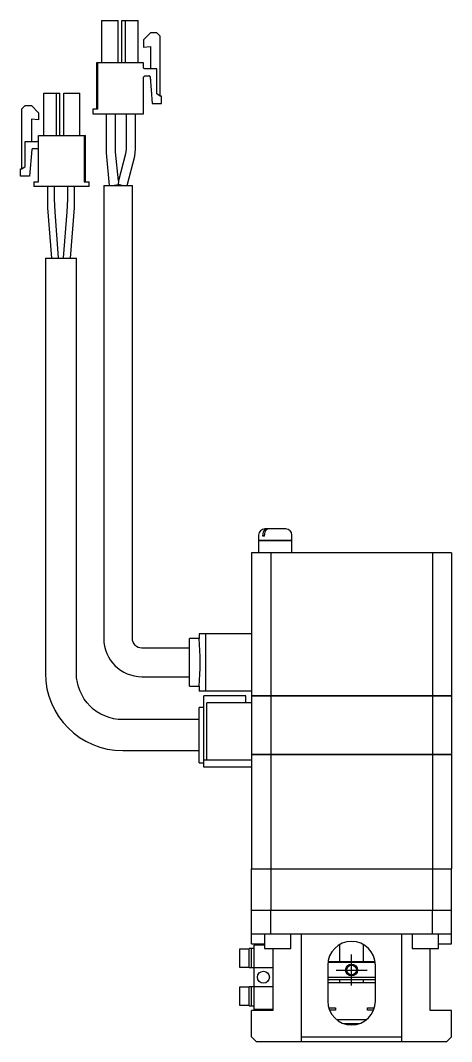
# Model space of a CAD drawing. Extents: x 0 to 1638, y -8 to 1357.
# Drawn here: x 1533.9 to 1624.4, y 669 to 883.1 of the extents above; entities that cross this region are included whole.
import ezdxf

# ---------------------------------------------------------------- set-up
doc = ezdxf.new("R2010")
doc.units = 0
doc.header["$LTSCALE"] = 0.5
doc.linetypes.add('CENTER', pattern=[50.8, 31.75, -6.35, 6.35, -6.35])
for name, color, linetype in [('MSM_CENTER', 1, 'CENTER'), ('MSM_CONTINUOUS', 7, 'CONTINUOUS'), ('MSM_NARROW', 5, 'CONTINUOUS')]:
    doc.layers.add(name, color=color, linetype=linetype)

msp = doc.modelspace()

# ---------------------------------------------------------------- linework, layer by layer
at = {"layer": 'MSM_CENTER'}
for p, q in [((1603.37, 680.72), (1603.37, 687.22)), ((1600.12, 683.97), (1606.62, 683.97))]:
    msp.add_line(p, q, dxfattribs=at)
at = {"layer": 'MSM_CONTINUOUS'}
for p, q in [((1550.97, 874.17), (1550.97, 883.07)), ((1550.97, 874.17), (1550.97, 883.07)), ((1550.97, 883.07), (1554.37, 883.07)), ((1554.37, 874.17), (1554.37, 883.07)), ((1555.17, 874.17), (1555.17, 883.07)), ((1555.17, 883.07), (1558.57, 883.07)), ((1555.17, 874.17), (1555.17, 883.07)), ((1555.92, 874.17), (1555.92, 883.07)), ((1558.57, 874.17), (1558.57, 883.07)), ((1561.17, 880.47), (1559.67, 878.97)), ((1561.17, 880.47), (1559.67, 878.97)), ((1562.47, 880.47), (1561.17, 880.47)), ((1563.17, 879.77), (1562.47, 880.47)), ((1559.67, 878.97), (1559.67, 877.47)), ((1559.67, 878.97), (1559.67, 877.47)), ((1563.17, 867.17), (1563.17, 879.77)), ((1559.67, 877.47), (1561.17, 877.6)), ((1561.17, 877.6), (1561.17, 872.92)), ((1561.17, 877.6), (1561.17, 872.92)), ((1550.07, 874.17), (1549.82, 874.17)), ((1549.82, 874.17), (1549.82, 864.47)), ((1550.07, 874.17), (1550.07, 864.47)), ((1559.67, 874.17), (1550.07, 874.17)), ((1550.07, 874.17), (1550.07, 864.47)), ((1559.67, 873.22), (1559.67, 874.17)), ((1562.47, 872.92), (1559.97, 872.92)), ((1559.97, 871.42), (1560.87, 871.42)), ((1562.47, 867.67), (1562.47, 872.92)), ((1559.67, 863.47), (1559.67, 871.12)), ((1561.07, 871.24), (1561.55, 865.67)), ((1561.07, 871.24), (1561.17, 870.09)), ((1561.07, 871.24), (1561.55, 865.67)), ((1561.07, 871.24), (1561.17, 870.09)), ((1561.17, 870.09), (1561.17, 870.09)), ((1538.77, 858.92), (1538.77, 867.82)), ((1538.77, 867.82), (1542.17, 867.82)), ((1541.42, 858.92), (1541.42, 867.82)), ((1542.17, 858.92), (1542.17, 867.82)), ((1542.97, 858.92), (1542.97, 867.82)), ((1542.97, 867.82), (1546.37, 867.82)), ((1546.37, 858.92), (1546.37, 867.82)), ((1563.17, 867.17), (1562.47, 867.67)), ((1563.47, 867.17), (1563.17, 867.17)), ((1563.47, 865.67), (1563.47, 867.17)), ((1534.17, 864.52), (1534.87, 865.22)), ((1534.87, 865.22), (1536.17, 865.22)), ((1536.17, 865.22), (1537.67, 863.72)), ((1561.55, 865.67), (1563.47, 865.67)), ((1534.17, 851.92), (1534.17, 864.52)), ((1537.67, 863.72), (1537.67, 862.22)), ((1549.07, 864.47), (1549.07, 863.47)), ((1550.07, 864.47), (1549.07, 864.47)), ((1549.07, 864.47), (1549.07, 863.47)), ((1549.07, 863.47), (1559.67, 863.47)), ((1551.84, 863.47), (1551.84, 855.57)), ((1553.84, 855.57), (1553.84, 863.47)), ((1556.04, 863.47), (1556.04, 856.11)), ((1558.04, 856.11), (1558.04, 863.47)), ((1537.67, 862.22), (1536.17, 862.35)), ((1536.17, 862.35), (1536.17, 857.67)), ((1537.67, 849.22), (1537.67, 858.92)), ((1537.67, 858.92), (1547.52, 858.92)), ((1547.27, 858.92), (1547.27, 849.22)), ((1547.52, 849.22), (1547.52, 858.92)), ((1534.87, 857.67), (1537.37, 857.67)), ((1534.87, 852.42), (1534.87, 857.67)), ((1536.27, 855.99), (1535.78, 850.42)), ((1537.37, 856.17), (1536.47, 856.17)), ((1551.84, 855.57), (1551.86, 855.28)), ((1551.86, 855.28), (1552.51, 848.47)), ((1553.85, 855.47), (1553.84, 855.57)), ((1554.43, 849.42), (1553.85, 855.47)), ((1555.91, 855.1), (1554.43, 849.42)), ((1556.04, 856.11), (1555.91, 855.1)), ((1556.25, 848.47), (1557.85, 854.6)), ((1557.85, 854.6), (1558.04, 856.11)), ((1534.17, 851.92), (1534.87, 852.42)), ((1533.87, 851.92), (1534.17, 851.92)), ((1533.87, 850.42), (1533.87, 851.92)), ((1535.78, 850.42), (1533.87, 850.42)), ((1536.67, 849.22), (1536.67, 848.22)), ((1536.67, 849.22), (1537.67, 849.22)), ((1548.27, 848.22), (1536.67, 848.22)), ((1539.54, 848.22), (1539.54, 844.59)), ((1541.04, 845.59), (1541.04, 848.22)), ((1543.74, 848.22), (1543.74, 845.59)), ((1545.24, 844.62), (1545.24, 848.22)), ((1547.27, 849.22), (1548.27, 849.22)), ((1548.27, 848.22), (1548.27, 849.22)), ((1551.37, 848.47), (1557.37, 848.47)), ((1551.37, 848.47), (1551.37, 753.47)), ((1554.51, 848.57), (1553.52, 848.47)), ((1554.43, 849.42), (1554.37, 848.69)), ((1554.5, 848.66), (1554.37, 848.69)), ((1555.22, 848.47), (1554.37, 848.69)), ((1554.37, 848.69), (1554.5, 848.66)), ((1554.5, 848.66), (1555.22, 848.47)), ((1554.51, 848.57), (1554.5, 848.66)), ((1557.37, 753.47), (1557.37, 848.47)), ((1539.57, 843.79), (1540.37, 833.22)), ((1541.14, 842.96), (1541.04, 845.59)), ((1543.74, 845.59), (1543.64, 842.96)), ((1544.37, 833.22), (1545.21, 843.76)), ((1541.87, 833.28), (1541.14, 842.96)), ((1543.64, 842.96), (1542.87, 833.28)), ((1539.12, 833.22), (1545.62, 833.22)), ((1539.12, 833.22), (1539.12, 746.22)), ((1545.62, 746.22), (1545.62, 833.22)), ((1583.87, 775.17), (1583.87, 774.02)), ((1584.72, 774.97), (1584.72, 775.17)), ((1585.08, 774.97), (1585.08, 775.17)), ((1589.57, 776.47), (1585.17, 776.47)), ((1590.87, 774.02), (1590.87, 775.17)), ((1590.87, 774.02), (1583.87, 774.02)), ((1590.87, 773.97), (1583.87, 773.97)), ((1583.87, 773.97), (1583.87, 771.47)), ((1583.92, 774.02), (1583.92, 773.97)), ((1585.08, 774.97), (1584.72, 774.97)), ((1590.82, 773.97), (1590.82, 774.02)), ((1590.87, 771.47), (1590.87, 773.97)), ((1624.37, 771.47), (1582.37, 771.47)), ((1582.37, 771.47), (1582.37, 741.52)), ((1586.4, 771.47), (1586.4, 741.52)), ((1620.34, 771.47), (1620.34, 741.52)), ((1624.37, 771.47), (1624.37, 741.52)), ((1582.37, 754.47), (1571.37, 754.47)), ((1571.37, 754.47), (1571.37, 753.47)), ((1572.8, 742.47), (1572.8, 754.47)), ((1569.37, 743.47), (1569.37, 753.47)), ((1571.37, 753.47), (1569.37, 753.47)), ((1569.37, 751.47), (1559.37, 751.47)), ((1559.37, 745.47), (1569.37, 745.47)), ((1569.37, 743.47), (1571.37, 743.47)), ((1571.37, 743.47), (1571.37, 742.47)), ((1582.37, 742.47), (1571.37, 742.47)), ((1581.17, 741.47), (1572.37, 741.47)), ((1572.37, 726.47), (1572.37, 741.47)), ((1581.17, 739.97), (1581.17, 741.47)), ((1582.37, 741.52), (1624.37, 741.52)), ((1582.37, 741.47), (1624.37, 741.47)), ((1582.37, 741.47), (1582.37, 705.22)), ((1582.42, 741.52), (1582.42, 741.47)), ((1586.4, 741.47), (1586.4, 729.22)), ((1586.65, 741.52), (1586.65, 741.47)), ((1620.08, 741.52), (1620.08, 741.47)), ((1620.34, 741.47), (1620.34, 729.22)), ((1624.32, 741.52), (1624.32, 741.47)), ((1624.37, 741.47), (1624.37, 729.22)), ((1571.37, 727.4), (1571.37, 739.04)), ((1572.37, 739.04), (1571.37, 739.04)), ((1572.97, 727.97), (1572.97, 739.97)), ((1582.37, 739.97), (1572.97, 739.97)), ((1571.37, 736.47), (1555.37, 736.47)), ((1555.37, 729.97), (1571.37, 729.97)), ((1582.37, 727.97), (1572.37, 727.97)), ((1582.37, 729.22), (1624.37, 729.22)), ((1582.37, 729.17), (1624.37, 729.17)), ((1582.42, 729.22), (1582.42, 729.17)), ((1586.4, 729.17), (1586.4, 705.22)), ((1586.65, 729.22), (1586.65, 729.17)), ((1620.08, 729.22), (1620.08, 729.17)), ((1620.34, 729.17), (1620.34, 705.22)), ((1624.32, 729.22), (1624.32, 729.17)), ((1624.37, 729.17), (1624.37, 705.22)), ((1571.37, 727.4), (1572.37, 727.4)), ((1582.37, 726.47), (1572.37, 726.47)), ((1582.37, 705.22), (1624.37, 705.22)), ((1582.37, 705.17), (1624.37, 705.17)), ((1582.37, 689.47), (1582.37, 705.17)), ((1582.42, 705.22), (1582.42, 705.17)), ((1586.4, 705.17), (1586.4, 696.47)), ((1586.65, 705.22), (1586.65, 705.17)), ((1620.08, 705.22), (1620.08, 705.17)), ((1620.34, 705.17), (1620.34, 696.47)), ((1624.32, 705.22), (1624.32, 705.17)), ((1624.37, 689.47), (1624.37, 705.17)), ((1624.37, 696.47), (1582.37, 696.47)), ((1586.37, 696.47), (1586.37, 691.47)), ((1620.37, 691.47), (1620.37, 696.47)), ((1624.37, 691.47), (1582.37, 691.47)), ((1582.37, 689.47), (1585.12, 689.47)), ((1585.12, 691.47), (1585.12, 688.47)), ((1590.62, 688.47), (1590.62, 691.47)), ((1592.87, 668.97), (1592.87, 691.47)), ((1613.87, 691.47), (1613.87, 668.97)), ((1616.12, 691.47), (1616.12, 688.47)), ((1621.62, 688.47), (1621.62, 691.47)), ((1621.62, 689.47), (1624.37, 689.47)), ((1579.87, 688.37), (1579.87, 684.57)), ((1581.87, 688.37), (1579.87, 688.37)), ((1581.87, 684.47), (1581.87, 688.47)), ((1582.87, 688.47), (1581.87, 688.47)), ((1582.37, 684.47), (1582.37, 688.47)), ((1585.12, 689.17), (1582.87, 689.17)), ((1582.87, 689.17), (1582.87, 675.77)), ((1585.12, 688.47), (1590.62, 688.47)), ((1586.87, 688.47), (1586.87, 675.47)), ((1600.87, 689.3), (1600.87, 685.77)), ((1605.87, 685.77), (1605.87, 689.3)), ((1616.12, 688.47), (1621.62, 688.47)), ((1619.87, 675.47), (1619.87, 688.47)), ((1608.33, 685.57), (1598.4, 685.57)), ((1598.43, 685.77), (1608.3, 685.77)), ((1579.87, 684.57), (1581.87, 684.57)), ((1581.87, 684.47), (1586.87, 684.47)), ((1598.37, 684.97), (1598.37, 677.47)), ((1608.37, 677.47), (1608.37, 684.97)), ((1598.37, 682.47), (1608.37, 682.47)), ((1598.37, 681.97), (1608.37, 681.97)), ((1608.37, 681.27), (1598.37, 681.27)), ((1600.87, 681.97), (1600.87, 681.27)), ((1605.87, 681.27), (1605.87, 681.97)), ((1579.87, 680.37), (1579.87, 676.57)), ((1581.87, 680.37), (1579.87, 680.37)), ((1581.87, 676.47), (1581.87, 680.47)), ((1586.87, 680.47), (1581.87, 680.47)), ((1582.37, 676.47), (1582.37, 680.47)), ((1579.87, 676.57), (1581.87, 676.57)), ((1581.87, 676.47), (1582.87, 676.47)), ((1582.37, 669.97), (1582.37, 675.47)), ((1586.87, 675.47), (1582.37, 675.47)), ((1582.87, 675.77), (1586.87, 675.77)), ((1598.57, 676.07), (1600.03, 676.07)), ((1600.03, 675.57), (1598.74, 675.57)), ((1600.02, 676.07), (1600.02, 675.57)), ((1600.03, 676.07), (1600.03, 675.57)), ((1606.7, 676.07), (1608.17, 676.07)), ((1606.7, 675.57), (1606.7, 676.07)), ((1607.99, 675.57), (1606.7, 675.57)), ((1606.72, 675.57), (1606.72, 676.07)), ((1624.37, 675.47), (1619.87, 675.47)), ((1624.37, 669.97), (1624.37, 675.47)), ((1600.24, 673.57), (1606.5, 673.57)), ((1601.66, 672.77), (1605.07, 672.77)), ((1602.12, 672.77), (1602.12, 672.63)), ((1604.62, 672.63), (1604.62, 672.77)), ((1582.37, 669.97), (1583.37, 668.97)), ((1583.37, 668.97), (1623.37, 668.97)), ((1592.87, 669.97), (1613.87, 669.97)), ((1623.37, 668.97), (1624.37, 669.97))]:
    msp.add_line(p, q, dxfattribs=at)
for points in [[(1541.87, 833.28, 0), (1541.87, 833.28, 0), (1541.87, 833.27, 0), (1541.87, 833.27, 0), (1541.87, 833.27, 0), (1541.87, 833.27, 0), (1541.87, 833.27, 0), (1541.87, 833.27, 0), (1541.87, 833.27, 0), (1541.87, 833.27, 0), (1541.87, 833.27, 0), (1541.87, 833.27, 0), (1541.87, 833.27, 0), (1541.87, 833.27, 0), (1541.87, 833.27, 0), (1541.87, 833.27, 0), (1541.87, 833.27, 0), (1541.87, 833.27, 0), (1541.87, 833.27, 0), (1541.87, 833.27, 0), (1541.87, 833.27, 0), (1541.87, 833.27, 0), (1541.87, 833.27, 0), (1541.87, 833.27, 0), (1541.87, 833.27, 0), (1541.87, 833.27, 0), (1541.87, 833.26, 0), (1541.87, 833.26, 0), (1541.87, 833.26, 0), (1541.87, 833.26, 0), (1541.87, 833.26, 0), (1541.86, 833.26, 0), (1541.86, 833.26, 0), (1541.86, 833.26, 0), (1541.86, 833.26, 0), (1541.86, 833.26, 0), (1541.86, 833.26, 0), (1541.86, 833.26, 0), (1541.86, 833.26, 0), (1541.86, 833.26, 0), (1541.86, 833.26, 0), (1541.86, 833.26, 0), (1541.86, 833.26, 0), (1541.86, 833.26, 0), (1541.86, 833.26, 0), (1541.86, 833.26, 0), (1541.86, 833.26, 0), (1541.86, 833.26, 0), (1541.86, 833.26, 0), (1541.86, 833.25, 0), (1541.86, 833.25, 0), (1541.86, 833.25, 0), (1541.86, 833.25, 0), (1541.86, 833.25, 0), (1541.86, 833.25, 0), (1541.86, 833.25, 0), (1541.86, 833.25, 0), (1541.86, 833.25, 0), (1541.86, 833.25, 0), (1541.86, 833.25, 0), (1541.86, 833.25, 0), (1541.86, 833.25, 0), (1541.86, 833.25, 0), (1541.86, 833.25, 0), (1541.86, 833.25, 0), (1541.86, 833.25, 0), (1541.86, 833.25, 0), (1541.86, 833.25, 0), (1541.86, 833.25, 0), (1541.86, 833.25, 0), (1541.86, 833.25, 0), (1541.86, 833.25, 0), (1541.86, 833.25, 0), (1541.86, 833.25, 0), (1541.86, 833.24, 0), (1541.86, 833.24, 0), (1541.86, 833.24, 0), (1541.86, 833.24, 0), (1541.86, 833.24, 0), (1541.86, 833.24, 0), (1541.86, 833.24, 0), (1541.86, 833.24, 0), (1541.86, 833.24, 0), (1541.86, 833.24, 0), (1541.86, 833.24, 0), (1541.86, 833.24, 0), (1541.86, 833.24, 0), (1541.85, 833.24, 0), (1541.85, 833.24, 0), (1541.85, 833.24, 0), (1541.85, 833.24, 0), (1541.85, 833.24, 0), (1541.85, 833.24, 0), (1541.85, 833.24, 0), (1541.85, 833.24, 0), (1541.85, 833.24, 0), (1541.85, 833.23, 0), (1541.85, 833.23, 0), (1541.85, 833.23, 0), (1541.85, 833.23, 0), (1541.85, 833.23, 0), (1541.85, 833.23, 0), (1541.85, 833.23, 0), (1541.85, 833.23, 0), (1541.85, 833.23, 0), (1541.85, 833.23, 0), (1541.85, 833.23, 0), (1541.85, 833.23, 0), (1541.85, 833.23, 0), (1541.85, 833.23, 0), (1541.85, 833.23, 0), (1541.85, 833.23, 0), (1541.85, 833.23, 0), (1541.85, 833.23, 0), (1541.85, 833.23, 0), (1541.85, 833.23, 0), (1541.84, 833.23, 0), (1541.84, 833.23, 0), (1541.84, 833.23, 0), (1541.84, 833.22, 0), (1541.84, 833.22, 0), (1541.84, 833.22, 0), (1541.84, 833.22, 0), (1541.84, 833.22, 0), (1541.84, 833.22, 0), (1541.84, 833.22, 0), (1541.84, 833.22, 0), (1541.84, 833.22, 0), (1541.84, 833.22, 0)], [(1542.9, 833.22, 0), (1542.9, 833.22, 0), (1542.9, 833.22, 0), (1542.9, 833.22, 0), (1542.9, 833.22, 0), (1542.9, 833.22, 0), (1542.9, 833.22, 0), (1542.9, 833.22, 0), (1542.9, 833.22, 0), (1542.89, 833.22, 0), (1542.89, 833.23, 0), (1542.89, 833.23, 0), (1542.89, 833.23, 0), (1542.89, 833.23, 0), (1542.89, 833.23, 0), (1542.89, 833.23, 0), (1542.89, 833.23, 0), (1542.89, 833.23, 0), (1542.89, 833.23, 0), (1542.89, 833.23, 0), (1542.89, 833.23, 0), (1542.89, 833.23, 0), (1542.89, 833.23, 0), (1542.89, 833.23, 0), (1542.89, 833.23, 0), (1542.89, 833.23, 0), (1542.89, 833.23, 0), (1542.89, 833.23, 0), (1542.89, 833.23, 0), (1542.89, 833.23, 0), (1542.89, 833.23, 0), (1542.89, 833.24, 0), (1542.89, 833.24, 0), (1542.89, 833.24, 0), (1542.88, 833.24, 0), (1542.88, 833.24, 0), (1542.88, 833.24, 0), (1542.88, 833.24, 0), (1542.88, 833.24, 0), (1542.88, 833.24, 0), (1542.88, 833.24, 0), (1542.88, 833.24, 0), (1542.88, 833.24, 0), (1542.88, 833.24, 0), (1542.88, 833.24, 0), (1542.88, 833.24, 0), (1542.88, 833.24, 0), (1542.88, 833.24, 0), (1542.88, 833.24, 0), (1542.88, 833.24, 0), (1542.88, 833.24, 0), (1542.88, 833.24, 0), (1542.88, 833.25, 0), (1542.88, 833.25, 0), (1542.88, 833.25, 0), (1542.88, 833.25, 0), (1542.88, 833.25, 0), (1542.88, 833.25, 0), (1542.88, 833.25, 0), (1542.88, 833.25, 0), (1542.88, 833.25, 0), (1542.88, 833.25, 0), (1542.88, 833.25, 0), (1542.88, 833.25, 0), (1542.88, 833.25, 0), (1542.88, 833.25, 0), (1542.88, 833.25, 0), (1542.88, 833.25, 0), (1542.88, 833.25, 0), (1542.88, 833.25, 0), (1542.87, 833.25, 0), (1542.87, 833.25, 0), (1542.87, 833.25, 0), (1542.87, 833.25, 0), (1542.87, 833.25, 0), (1542.87, 833.25, 0), (1542.87, 833.26, 0), (1542.87, 833.26, 0), (1542.87, 833.26, 0), (1542.87, 833.26, 0), (1542.87, 833.26, 0), (1542.87, 833.26, 0), (1542.87, 833.26, 0), (1542.87, 833.26, 0), (1542.87, 833.26, 0), (1542.87, 833.26, 0), (1542.87, 833.26, 0), (1542.87, 833.26, 0), (1542.87, 833.26, 0), (1542.87, 833.26, 0), (1542.87, 833.26, 0), (1542.87, 833.26, 0), (1542.87, 833.26, 0), (1542.87, 833.26, 0), (1542.87, 833.26, 0), (1542.87, 833.26, 0), (1542.87, 833.26, 0), (1542.87, 833.27, 0), (1542.87, 833.27, 0), (1542.87, 833.27, 0), (1542.87, 833.27, 0), (1542.87, 833.27, 0), (1542.87, 833.27, 0), (1542.87, 833.27, 0), (1542.87, 833.27, 0), (1542.87, 833.27, 0), (1542.87, 833.27, 0), (1542.87, 833.27, 0), (1542.87, 833.27, 0), (1542.87, 833.27, 0), (1542.87, 833.27, 0), (1542.87, 833.27, 0), (1542.87, 833.27, 0), (1542.87, 833.27, 0), (1542.87, 833.27, 0), (1542.87, 833.27, 0), (1542.87, 833.27, 0), (1542.87, 833.27, 0), (1542.87, 833.27, 0), (1542.87, 833.28, 0), (1542.87, 833.28, 0), (1542.87, 833.28, 0), (1542.87, 833.28, 0), (1542.87, 833.28, 0), (1542.87, 833.28, 0), (1542.87, 833.28, 0), (1542.87, 833.28, 0), (1542.87, 833.28, 0), (1542.87, 833.28, 0)]]:
    msp.add_polyline3d(points, dxfattribs=at)
for centre, radius in [((1584.87, 682.47), 1.25), ((1603.37, 683.97), 1.02)]:
    msp.add_circle(centre, radius, dxfattribs=at)
at = {"layer": 'MSM_CONTINUOUS', "extrusion": (0, 0, -1)}
for centre, radius, start, end in [((-1559.97, 873.22), 0.3, 270, 0), ((-1559.97, 871.12), 0.3, 0, 90), ((-1560.87, 871.22), 0.2, 90, 175), ((-1559.37, 753.47), 2, 270, 0), ((-1555.37, 746.22), 9.75, 270, 0)]:
    msp.add_arc(centre, radius, start, end, dxfattribs=at)
at = {"layer": 'MSM_CONTINUOUS'}
for centre, radius, start, end in [((1560.87, 871.22), 0.2, 5, 90), ((1560.87, 871.22), 0.2, 5, 90), ((1537.37, 857.97), 0.3, 270, 0), ((1536.47, 855.97), 0.2, 90, 175), ((1537.37, 855.87), 0.3, 0, 90), ((1550.29, 844.59), 10.75, 180, 184.2892), ((1534.49, 844.62), 10.75, 355.452, 0), ((1585.17, 775.17), 1.3, 90, 180), ((1586.13, 775.25), 1.41, 131.3743, 182.8178), ((1586.46, 775.26), 1.39, 132.8199, 183.04), ((1585.67, 775.72), 0.751, 91.7681, 128.8955), ((1586.02, 775.72), 0.754, 95.8166, 131.8939), ((1589.57, 775.17), 1.3, 0, 90), ((1559.37, 753.47), 8, 180, 270), ((1511.58, 748.47), 60, 355.2198, 4.7802), ((1555.37, 746.22), 16.25, 180, 270), ((1603.37, 684.97), 5, 0, 180), ((1603.37, 677.47), 5, 180, 0)]:
    msp.add_arc(centre, radius, start, end, dxfattribs=at)
at = {"layer": 'MSM_NARROW'}
msp.add_circle((1603.37, 683.97), 1.25, dxfattribs=at)
msp.add_circle((1603.37, 683.97), 1.25, dxfattribs=at)
msp.add_circle((1603.37, 683.97), 1.25, dxfattribs=at)

doc.saveas('drawing.dxf')
